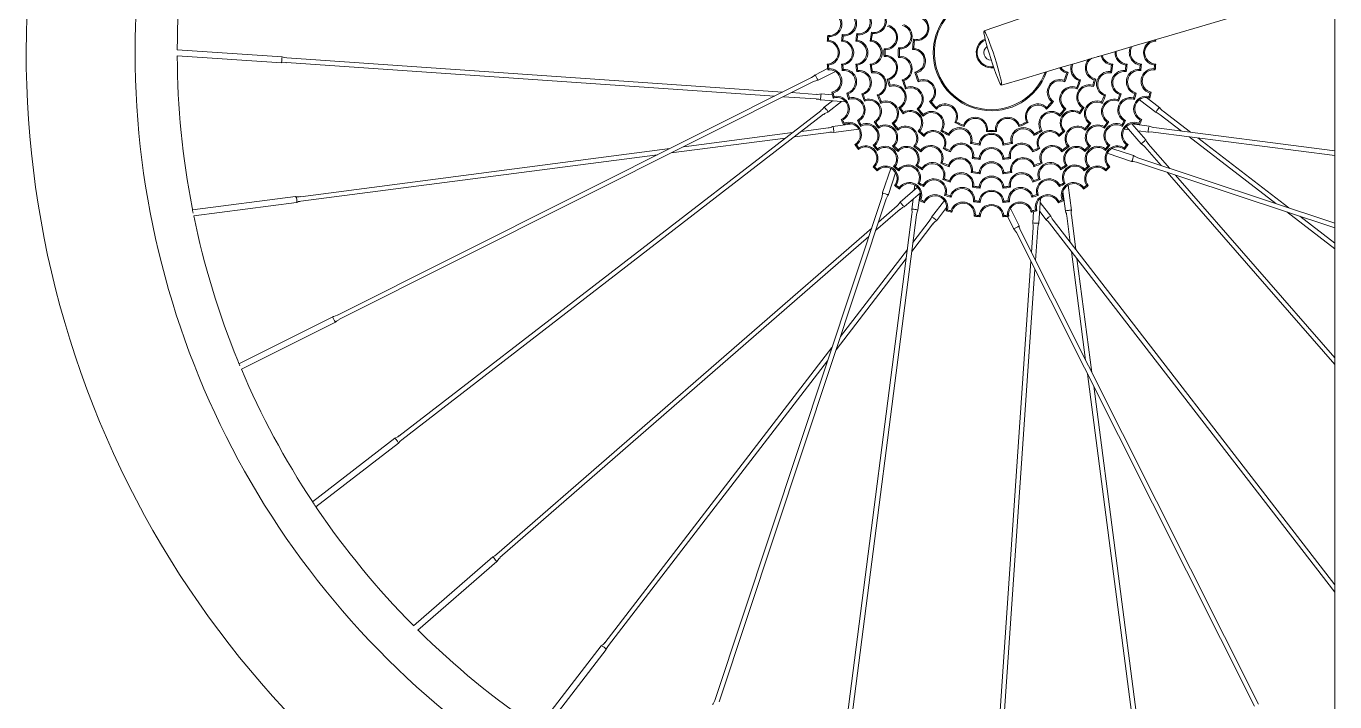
# Model space of a CAD drawing. Header units: millimetres. Extents: x 468 to 13607, y -402 to 3127.
# Drawn here: x 9507.7 to 9944.4, y 2140.3 to 2366 of the extents above; entities that cross this region are included whole.
import ezdxf

# ---------------------------------------------------------------- set-up
doc = ezdxf.new("R2010")
doc.units = ezdxf.units.MM
doc.layers.add('ZANO_R', color=7, linetype='Continuous', lineweight=0)

msp = doc.modelspace()

# ---------------------------------------------------------------- linework, layer by layer
at = {"layer": 'ZANO_R'}
msp.add_line((9944.4, 2836.59), (9944.4, 2040.59), dxfattribs=at)
at = {"layer": 'ZANO_R', "color": 253}
for p, q in [((9775.2, 2362.96), (9775.54, 2362.55)), ((9780.02, 2363.22), (9780.36, 2362.8)), ((9784.87, 2363.55), (9785.2, 2363.12)), ((9789.76, 2363.99), (9790.07, 2363.55)), ((9593.13, 2355.76), (9558.12, 2358.17)), ((9775.03, 2361), (9775.44, 2361.35)), ((9779.81, 2361), (9780.22, 2361.35)), ((9784.58, 2361), (9785, 2361.35)), ((9789.37, 2361), (9789.78, 2361.34)), ((9793.97, 2358.51), (9794.34, 2358.11)), ((9798.75, 2358.81), (9799.12, 2358.41)), ((9803.5, 2358.25), (9803.89, 2358.62)), ((9803.85, 2361.64), (9804.16, 2361.19)), ((9884.21, 2361.35), (9884.62, 2361)), ((9558.12, 2356.13), (9592.99, 2353.73)), ((9594.59, 2353.88), (9757.45, 2342.69)), ((9760.13, 2344.03), (9594.69, 2355.4)), ((9793.97, 2355.88), (9794.34, 2356.28)), ((9798.75, 2355.58), (9799.12, 2355.98)), ((9865.68, 2355.88), (9865.31, 2355.9)), ((9775.16, 2351.86), (9771.07, 2349.8)), ((9771.98, 2347.99), (9777.75, 2350.89)), ((9775.03, 2353.39), (9775.44, 2353.04)), ((9775.2, 2351.43), (9775.54, 2351.84)), ((9779.81, 2353.39), (9780.22, 2353.04)), ((9780.02, 2351.17), (9780.36, 2351.59)), ((9784.58, 2353.39), (9785, 2353.04)), ((9784.87, 2350.84), (9785.2, 2351.27)), ((9789.37, 2353.39), (9789.78, 2353.05)), ((9789.76, 2350.4), (9790.07, 2350.84)), ((9804.29, 2350.69), (9804.76, 2350.41)), ((9854.9, 2350.41), (9855.36, 2350.69)), ((9869.58, 2350.84), (9869.89, 2350.4)), ((9869.87, 2353.05), (9870.29, 2353.39)), ((9874.46, 2351.27), (9874.78, 2350.84)), ((9874.66, 2353.04), (9875.07, 2353.39)), ((9879.29, 2351.59), (9879.63, 2351.17)), ((9879.44, 2353.04), (9879.85, 2353.39)), ((9884.11, 2351.84), (9884.45, 2351.43)), ((9884.21, 2353.04), (9884.62, 2353.39)), ((9769.77, 2348.87), (9611.56, 2269.48)), ((9612.24, 2268.12), (9770.45, 2347.51)), ((9795.06, 2348.35), (9795.52, 2348.08)), ((9795.79, 2345.84), (9796.04, 2346.32)), ((9800.07, 2348.09), (9800.55, 2347.83)), ((9801.18, 2345.05), (9801.38, 2345.55)), ((9805.34, 2347.45), (9805.56, 2347.95)), ((9854.1, 2347.95), (9854.31, 2347.45)), ((9858.27, 2345.55), (9858.47, 2345.05)), ((9859.1, 2347.83), (9859.58, 2348.09)), ((9863.62, 2346.32), (9863.86, 2345.84)), ((9864.13, 2348.08), (9864.6, 2348.35)), ((9760.44, 2342.48), (9771.3, 2341.74)), ((9771.4, 2343.26), (9763.12, 2343.83)), ((9772.86, 2341.38), (9781.17, 2340.8)), ((9776.73, 2343.15), (9773, 2343.4)), ((9776.77, 2341.11), (9773.99, 2338.96)), ((9775.23, 2337.35), (9779.83, 2340.9)), ((9776.52, 2343.93), (9776.99, 2343.66)), ((9777.03, 2342.03), (9777.3, 2342.5)), ((9781.51, 2343.7), (9781.98, 2343.44)), ((9782.16, 2341.57), (9782.4, 2342.05)), ((9786.57, 2343.42), (9787.04, 2343.17)), ((9787.41, 2340.99), (9787.64, 2341.48)), ((9791.73, 2343.05), (9792.22, 2342.82)), ((9792.88, 2340.26), (9793.07, 2340.77)), ((9809.14, 2340.87), (9809.69, 2340.8)), ((9849.97, 2340.8), (9850.51, 2340.87)), ((9866.58, 2340.77), (9866.77, 2340.26)), ((9867.43, 2342.82), (9867.92, 2343.05)), ((9872.02, 2341.48), (9872.24, 2340.99)), ((9872.61, 2343.17), (9873.09, 2343.42)), ((9877.25, 2342.05), (9877.5, 2341.57)), ((9877.67, 2343.44), (9878.14, 2343.7)), ((9879.17, 2341.47), (9884.74, 2337.19)), ((9885.98, 2338.8), (9881.54, 2342.22)), ((9882.36, 2342.5), (9882.62, 2342.03)), ((9882.67, 2343.66), (9883.13, 2343.93)), ((9772.9, 2337.8), (9632.11, 2229.13)), ((9633.04, 2227.92), (9773.83, 2336.59)), ((9798.96, 2338.91), (9799.48, 2338.78)), ((9800.37, 2336.71), (9800.47, 2337.24)), ((9804.98, 2338.46), (9805.52, 2338.38)), ((9807.06, 2335.98), (9807.08, 2336.53)), ((9811.42, 2338.33), (9811.41, 2338.88)), ((9848.24, 2338.88), (9848.23, 2338.33)), ((9852.57, 2336.53), (9852.59, 2335.98)), ((9854.13, 2338.38), (9854.67, 2338.46)), ((9859.18, 2337.24), (9859.28, 2336.71)), ((9860.17, 2338.78), (9860.7, 2338.91)), ((9886.14, 2336.44), (9893.23, 2330.98)), ((9896.23, 2330.59), (9887.07, 2337.64)), ((9775.33, 2332.06), (9766.46, 2330.9)), ((9783.4, 2333.37), (9776.85, 2332.51)), ((9779.64, 2334.88), (9780.14, 2334.69)), ((9780.47, 2333.09), (9780.65, 2333.6)), ((9785.07, 2334.54), (9785.58, 2334.37)), ((9786.12, 2332.57), (9786.27, 2333.09)), ((9790.72, 2334.14), (9791.24, 2334)), ((9792.08, 2331.96), (9792.19, 2332.49)), ((9796.69, 2333.67), (9797.22, 2333.58)), ((9798.52, 2331.28), (9798.58, 2331.81)), ((9817.57, 2333.86), (9818.1, 2334.02)), ((9820.69, 2332.48), (9820.46, 2332.97)), ((9839.2, 2332.97), (9838.97, 2332.48)), ((9841.56, 2334.02), (9842.08, 2333.86)), ((9861.08, 2331.81), (9861.13, 2331.28)), ((9862.43, 2333.58), (9862.96, 2333.67)), ((9867.46, 2332.49), (9867.57, 2331.96)), ((9868.42, 2334), (9868.94, 2334.14)), ((9873.38, 2333.09), (9873.53, 2332.57)), ((9874.07, 2334.37), (9874.58, 2334.54)), ((9874.77, 2332.49), (9879.76, 2326.76)), ((9881.29, 2328.1), (9876.62, 2333.46)), ((9882.46, 2332.62), (9876.71, 2333.36)), ((9879.01, 2333.6), (9879.18, 2333.09)), ((9879.51, 2334.69), (9880.02, 2334.88)), ((9944.4, 2324.39), (9883.99, 2332.17)), ((9722.99, 2323.69), (9761.06, 2328.66)), ((9763.46, 2330.51), (9727.13, 2325.77)), ((9764.06, 2329.05), (9775.53, 2330.55)), ((9777.11, 2330.5), (9785.58, 2331.6)), ((9805.36, 2330.96), (9805.9, 2330.98)), ((9807.34, 2329.24), (9807.28, 2329.78)), ((9812.89, 2331.09), (9813.42, 2331.21)), ((9815.69, 2329.48), (9815.52, 2329.99)), ((9828.12, 2330.9), (9828.54, 2331.26)), ((9831.12, 2331.26), (9831.53, 2330.9)), ((9844.13, 2329.99), (9843.96, 2329.48)), ((9846.23, 2331.21), (9846.76, 2331.09)), ((9852.37, 2329.78), (9852.31, 2329.24)), ((9853.76, 2330.98), (9854.3, 2330.96)), ((9874.1, 2331.65), (9875.68, 2331.45)), ((9878.72, 2331.06), (9882.2, 2330.61)), ((9883.79, 2330.66), (9944.4, 2322.86)), ((9895.63, 2329.13), (9924.67, 2306.8)), ((9929.06, 2305.34), (9898.63, 2328.75)), ((9722.54, 2325.17), (9599.23, 2309.08)), ((9599.42, 2307.57), (9718.4, 2323.09)), ((9784.28, 2326.5), (9784.8, 2326.4)), ((9785.4, 2324.89), (9785.49, 2325.42)), ((9790.35, 2326.24), (9790.89, 2326.18)), ((9791.76, 2324.52), (9791.81, 2325.05)), ((9796.83, 2326.01), (9797.37, 2326)), ((9798.64, 2324.2), (9798.63, 2324.73)), ((9803.91, 2325.89), (9804.44, 2325.95)), ((9806.3, 2324.06), (9806.21, 2324.59)), ((9813.74, 2325.13), (9814.25, 2325.3)), ((9816.13, 2324.04), (9815.92, 2324.54)), ((9822.84, 2326.87), (9823.3, 2327.16)), ((9826.02, 2326.31), (9825.69, 2326.74)), ((9833.97, 2326.74), (9833.63, 2326.31)), ((9836.35, 2327.16), (9836.82, 2326.87)), ((9843.74, 2324.54), (9843.53, 2324.04)), ((9845.4, 2325.3), (9845.91, 2325.13)), ((9853.44, 2324.59), (9853.35, 2324.06)), ((9855.21, 2325.95), (9855.75, 2325.89)), ((9861.02, 2324.73), (9861.01, 2324.2)), ((9862.29, 2326), (9862.83, 2326.01)), ((9867.84, 2325.05), (9867.89, 2324.52)), ((9868.48, 2323.57), (9876.6, 2320.87)), ((9868.77, 2326.18), (9869.3, 2326.24)), ((9877.24, 2322.8), (9870.02, 2325.2)), ((9874.16, 2325.42), (9874.25, 2324.89)), ((9874.85, 2326.4), (9875.38, 2326.5)), ((9880.99, 2325.74), (9886.45, 2319.48)), ((9889.29, 2318.54), (9882.14, 2326.74)), ((9790.3, 2319.06), (9790.83, 2319.05)), ((9797.15, 2319.13), (9797.68, 2319.18)), ((9804.59, 2319.45), (9805.12, 2319.56)), ((9812.89, 2320.25), (9813.4, 2320.44)), ((9815.68, 2319.1), (9815.46, 2319.59)), ((9823.43, 2321.89), (9823.87, 2322.2)), ((9826.02, 2321.52), (9825.68, 2321.94)), ((9833.97, 2321.94), (9833.63, 2321.52)), ((9835.78, 2322.2), (9836.23, 2321.89)), ((9844.2, 2319.59), (9843.97, 2319.1)), ((9846.26, 2320.44), (9846.76, 2320.25)), ((9854.53, 2319.56), (9855.06, 2319.45)), ((9861.97, 2319.18), (9862.5, 2319.13)), ((9868.82, 2319.05), (9869.35, 2319.06)), ((9878.18, 2320.61), (9944.4, 2298.65)), ((9944.4, 2300.26), (9878.66, 2322.06)), ((9791.69, 2317.67), (9791.68, 2318.2)), ((9796.2, 2318.54), (9793.5, 2310.42)), ((9795.43, 2309.78), (9797.83, 2317.01)), ((9798.87, 2317.72), (9798.81, 2318.25)), ((9806.77, 2318.08), (9806.64, 2318.61)), ((9813.63, 2314.78), (9814.12, 2315)), ((9816.05, 2313.93), (9815.8, 2314.41)), ((9823.03, 2317.13), (9823.47, 2317.44)), ((9826.02, 2316.73), (9825.68, 2317.15)), ((9833.98, 2317.15), (9833.63, 2316.73)), ((9836.18, 2317.44), (9836.62, 2317.13)), ((9843.85, 2314.41), (9843.61, 2313.93)), ((9845.54, 2315), (9846.03, 2314.78)), ((9853.02, 2318.61), (9852.89, 2318.08)), ((9860.84, 2318.25), (9860.78, 2317.72)), ((9867.97, 2318.2), (9867.97, 2317.67)), ((9888.42, 2317.22), (9944.4, 2252.98)), ((9944.4, 2255.3), (9891.26, 2316.28)), ((9797.52, 2312.77), (9798.05, 2312.86)), ((9799.13, 2311.64), (9799.03, 2312.17)), ((9805.12, 2312.25), (9799.4, 2307.26)), ((9800.73, 2305.73), (9806.09, 2310.4)), ((9804.28, 2312.92), (9804.08, 2311.34)), ((9805.2, 2313.49), (9805.72, 2313.64)), ((9805.25, 2304.56), (9806, 2310.31)), ((9807.17, 2312.44), (9807, 2312.95)), ((9823.47, 2312.24), (9823.9, 2312.57)), ((9826.02, 2311.95), (9825.67, 2312.37)), ((9833.98, 2312.37), (9833.63, 2311.95)), ((9835.75, 2312.57), (9836.18, 2312.24)), ((9852.65, 2312.95), (9852.49, 2312.44)), ((9853.66, 2310.77), (9854.51, 2304.22)), ((9853.93, 2313.64), (9854.45, 2313.49)), ((9856.53, 2304.48), (9855.42, 2312.95)), ((9860.62, 2312.17), (9860.52, 2311.64)), ((9861.6, 2312.86), (9862.13, 2312.77)), ((9597.64, 2309.13), (9563.23, 2304.64)), ((9563.66, 2302.65), (9597.9, 2307.11)), ((9793.25, 2308.84), (9737.51, 2140.83)), ((9738.96, 2140.35), (9794.69, 2308.36)), ((9798.37, 2306.03), (9792.11, 2300.57)), ((9803.69, 2308.3), (9803.24, 2304.82)), ((9805.73, 2307.84), (9806.23, 2308.02)), ((9807.51, 2307.01), (9807.32, 2307.51)), ((9814.1, 2307.85), (9809.82, 2302.28)), ((9814.2, 2309.53), (9814.68, 2309.77)), ((9816.33, 2308.88), (9816.07, 2309.35)), ((9823.8, 2307.39), (9824.22, 2307.73)), ((9826.02, 2307.17), (9825.67, 2307.58)), ((9833.98, 2307.58), (9833.63, 2307.17)), ((9835.43, 2307.73), (9835.85, 2307.39)), ((9843.58, 2309.35), (9843.32, 2308.88)), ((9844.97, 2309.77), (9845.45, 2309.53)), ((9845.65, 2300.23), (9846.22, 2308.54)), ((9849.67, 2302.6), (9846.12, 2307.19)), ((9852.33, 2307.51), (9852.15, 2307.01)), ((9853.42, 2308.02), (9853.93, 2307.84)), ((9803.29, 2303.23), (9780.58, 2126.83)), ((9782.09, 2126.64), (9804.8, 2303.04)), ((9791.17, 2297.73), (9799.37, 2304.88)), ((9811.43, 2301.04), (9814.85, 2305.49)), ((9814.66, 2304.4), (9815.13, 2304.67)), ((9816.56, 2303.89), (9816.29, 2304.35)), ((9824.06, 2302.57), (9824.48, 2302.91)), ((9826.02, 2302.4), (9825.67, 2302.81)), ((9833.98, 2302.81), (9833.63, 2302.4)), ((9835.16, 2302.53), (9837.22, 2298.43)), ((9835.18, 2302.91), (9835.59, 2302.57)), ((9839.03, 2299.35), (9836.13, 2305.12)), ((9843.36, 2304.35), (9843.09, 2303.89)), ((9843.87, 2304.09), (9843.62, 2300.37)), ((9844.52, 2304.67), (9844.99, 2304.4)), ((9845.91, 2304.14), (9848.06, 2301.36)), ((9854.97, 2302.7), (9856.12, 2293.83)), ((9857.97, 2291.43), (9856.48, 2302.9)), ((9928.34, 2303.98), (9944.4, 2291.63)), ((9944.4, 2293.55), (9932.73, 2302.52)), ((9789.85, 2298.61), (9664.83, 2189.66)), ((9803.23, 2290.79), (9810.28, 2299.96)), ((9809.07, 2300.88), (9803.61, 2293.79)), ((9838.15, 2297.13), (9917.54, 2138.92)), ((9918.91, 2139.61), (9839.52, 2297.82)), ((9843.76, 2298.77), (9843.19, 2290.49)), ((9844.54, 2287.81), (9845.28, 2298.67)), ((9849.22, 2300.27), (9944.4, 2176.97)), ((9944.4, 2179.46), (9850.43, 2301.2)), ((9665.83, 2188.51), (9788.91, 2295.76)), ((9777.97, 2257.96), (9801.38, 2288.39)), ((9801.77, 2291.39), (9779.43, 2262.35)), ((9856.51, 2290.82), (9861.25, 2254.5)), ((9863.33, 2250.36), (9858.36, 2288.43)), ((9842.99, 2287.5), (9831.62, 2122.06)), ((9833.14, 2121.96), (9844.33, 2284.82)), ((9610.03, 2269), (9578.74, 2253.29)), ((9579.56, 2251.43), (9610.94, 2267.18)), ((9776.61, 2258.68), (9700.79, 2160.11)), ((9702, 2159.18), (9775.15, 2254.29)), ((9861.85, 2249.91), (9877.94, 2126.59)), ((9879.45, 2126.79), (9863.93, 2245.77)), ((9630.71, 2228.37), (9603.28, 2207.2)), ((9604.4, 2205.49), (9631.95, 2226.76)), ((9663.47, 2188.81), (9637.01, 2165.75)), ((9638.46, 2164.32), (9664.81, 2187.28)), ((9699.63, 2159.02), (9678.48, 2131.52)), ((9680.19, 2130.42), (9701.24, 2157.79))]:
    msp.add_line(p, q, dxfattribs=at)
at = {"layer": 'ZANO_R', "color": 253, "flags": 128}
for points in [[(9944.4, 2404.23), (9935.41, 2401.22), (9921.76, 2396.62), (9908.6, 2392.17), (9888.1, 2385.21), (9867.27, 2378.12), (9858.64, 2375.17), (9849.11, 2371.92), (9838.68, 2368.35), (9827.35, 2364.48)], [(9833.14, 2346.34), (9840.8, 2348.6), (9847.39, 2350.55), (9852.89, 2352.18), (9857.31, 2353.48), (9860.65, 2354.47), (9863.22, 2355.22), (9865.86, 2356.01), (9868.64, 2356.82), (9878.19, 2359.64), (9889.01, 2362.83), (9902.97, 2366.93), (9917.22, 2371.1), (9931.74, 2375.33), (9944.4, 2379)], [(9830.92, 2355.57), (9830.34, 2357.34), (9829.76, 2359.03), (9829.2, 2360.59), (9828.68, 2361.94), (9828.22, 2363.05), (9827.83, 2363.86), (9827.54, 2364.34), (9827.36, 2364.49), (9827.28, 2364.28), (9827.32, 2363.73), (9827.47, 2362.87), (9827.73, 2361.71), (9828.08, 2360.32), (9828.52, 2358.73), (9829.02, 2357.02), (9829.57, 2355.25), (9830.15, 2353.48), (9830.73, 2351.79), (9831.29, 2350.23), (9831.81, 2348.88), (9832.27, 2347.77), (9832.66, 2346.96), (9832.95, 2346.48), (9833.13, 2346.33), (9833.21, 2346.54), (9833.17, 2347.09), (9833.02, 2347.95), (9832.76, 2349.11), (9832.41, 2350.5), (9831.97, 2352.09), (9831.47, 2353.8), (9830.92, 2355.57)], [(9558.12, 2358.17), (9558.12, 2358.18), (9558.13, 2358.39), (9558.13, 2358.46), (9558.13, 2358.4), (9558.13, 2358.39)], [(9558.13, 2355.94), (9558.13, 2355.93), (9558.13, 2356.05), (9558.12, 2356.13)], [(9592.99, 2353.73), (9592.98, 2353.81), (9592.97, 2354.03), (9592.98, 2354.36), (9593, 2354.75), (9593.04, 2355.14), (9593.07, 2355.47), (9593.1, 2355.69), (9593.13, 2355.76), (9593.13, 2355.76)], [(9592.99, 2353.73), (9594.15, 2353.89), (9594.58, 2353.84)], [(9594.7, 2355.44), (9593.8, 2355.54), (9593.15, 2355.79)], [(9771.04, 2349.83), (9770.69, 2349.46), (9769.76, 2348.88)], [(9770.45, 2347.5), (9771.59, 2347.91), (9771.97, 2347.96)], [(9771.29, 2341.7), (9772.19, 2341.6), (9772.85, 2341.35)], [(9773, 2343.4), (9771.84, 2343.25), (9771.41, 2343.3)], [(9773.97, 2338.97), (9773.44, 2338.28), (9772.88, 2337.83)], [(9773.86, 2336.57), (9774.26, 2336.89), (9775.23, 2337.34)], [(9773.99, 2338.96), (9773.99, 2338.96), (9774.08, 2338.93), (9774.25, 2338.79), (9774.48, 2338.54), (9774.72, 2338.24), (9774.95, 2337.93), (9775.13, 2337.65), (9775.23, 2337.45), (9775.23, 2337.35), (9775.23, 2337.35)], [(9885.24, 2338.09), (9885.48, 2338.39), (9885.71, 2338.63), (9885.88, 2338.78), (9885.98, 2338.8), (9885.98, 2338.79)], [(9882.21, 2330.61), (9882.2, 2330.61), (9882.16, 2330.69), (9882.14, 2330.91), (9882.15, 2331.25), (9882.19, 2331.63), (9882.25, 2332.02), (9882.33, 2332.34), (9882.4, 2332.55), (9882.46, 2332.62), (9882.47, 2332.62)], [(9883.99, 2332.2), (9883.48, 2332.26), (9882.47, 2332.63)], [(9777.14, 2331.52), (9777.17, 2331.14), (9777.18, 2330.81), (9777.16, 2330.58), (9777.11, 2330.5), (9777.11, 2330.5)], [(9882.17, 2326.76), (9881.61, 2327.47), (9881.32, 2328.11)], [(9882.21, 2330.58), (9883.07, 2330.7), (9883.79, 2330.62)], [(9879.76, 2326.76), (9880.69, 2326.06), (9880.96, 2325.71)], [(9876.6, 2320.84), (9877.11, 2320.84), (9878.18, 2320.6)], [(9878.67, 2322.07), (9877.57, 2322.57), (9877.27, 2322.82)], [(9793.47, 2310.42), (9793.48, 2309.91), (9793.24, 2308.84)], [(9794.7, 2308.35), (9795.21, 2309.45), (9795.45, 2309.76)], [(9799.39, 2307.26), (9798.69, 2306.33), (9798.35, 2306.06)], [(9799.39, 2304.85), (9800.1, 2305.41), (9800.74, 2305.7)], [(9803.21, 2304.81), (9803.33, 2303.95), (9803.26, 2303.23)], [(9803.24, 2304.81), (9803.24, 2304.82), (9803.32, 2304.86), (9803.55, 2304.88), (9803.88, 2304.87), (9804.26, 2304.83), (9804.65, 2304.77), (9804.97, 2304.7), (9805.18, 2304.62), (9805.25, 2304.56), (9805.25, 2304.56)], [(9804.84, 2303.03), (9804.89, 2303.54), (9805.26, 2304.55)], [(9810.72, 2301.78), (9811.02, 2301.54), (9811.26, 2301.31), (9811.41, 2301.14), (9811.43, 2301.04), (9811.43, 2301.04)], [(9848.05, 2301.33), (9848.74, 2300.81), (9849.2, 2300.25)], [(9848.06, 2301.36), (9848.06, 2301.36), (9848.09, 2301.45), (9848.24, 2301.62), (9848.48, 2301.84), (9848.78, 2302.09), (9849.09, 2302.32), (9849.37, 2302.5), (9849.58, 2302.6), (9849.67, 2302.6), (9849.67, 2302.6)], [(9850.46, 2301.23), (9850.13, 2301.63), (9849.68, 2302.6)], [(9855.5, 2304.5), (9855.88, 2304.54), (9856.22, 2304.55), (9856.44, 2304.53), (9856.53, 2304.48), (9856.52, 2304.48)], [(9837.19, 2298.41), (9837.56, 2298.06), (9838.15, 2297.13)], [(9839.52, 2297.82), (9839.11, 2298.95), (9839.06, 2299.34)], [(9843.62, 2300.36), (9843.77, 2299.21), (9843.73, 2298.78)], [(9845.32, 2298.66), (9845.43, 2299.56), (9845.67, 2300.21)], [(9611.55, 2269.48), (9610.42, 2269.07), (9610.03, 2269.02)], [(9610.97, 2267.16), (9611.32, 2267.52), (9612.25, 2268.11)], [(9579.04, 2252.6), (9578.89, 2252.94), (9578.72, 2253.33), (9578.57, 2253.71), (9578.45, 2254.04), (9578.37, 2254.27), (9578.33, 2254.39), (9578.33, 2254.38)], [(9632.09, 2229.15), (9631.69, 2228.83), (9630.71, 2228.38)], [(9631.98, 2226.75), (9632.51, 2227.44), (9633.06, 2227.89)], [(9604.63, 2205.2), (9604.59, 2205.25), (9604.47, 2205.4), (9604.28, 2205.66), (9604.06, 2205.98), (9603.82, 2206.33), (9603.6, 2206.67), (9603.41, 2206.97), (9603.28, 2207.19), (9603.22, 2207.3), (9603.23, 2207.29)], [(9664.81, 2189.69), (9664.1, 2189.13), (9663.46, 2188.84)], [(9664.81, 2187.28), (9664.74, 2187.32), (9664.58, 2187.48), (9664.35, 2187.72), (9664.1, 2188.01), (9663.84, 2188.3), (9663.64, 2188.56), (9663.51, 2188.74), (9663.47, 2188.81), (9663.47, 2188.81)], [(9664.81, 2187.28), (9665.52, 2188.21), (9665.86, 2188.48)], [(9637.01, 2165.75), (9636.92, 2165.86), (9636.83, 2165.96), (9636.82, 2165.96)], [(9638.6, 2164.19), (9638.57, 2164.21), (9638.46, 2164.32)], [(9737.51, 2140.83), (9737, 2139.74), (9736.75, 2139.43)]]:
    msp.add_lwpolyline(points, dxfattribs=at)
at = {"layer": 'ZANO_R', "color": 253}
for centre, radius, start, end in [((9829.83, 2357.19), 322.1, 69.1641, 264.4729), ((9829.83, 2357.19), 285.75, 66.3631, 180), ((9829.83, 2357.19), 271.7, 169.0167, 179.7325), ((9829.83, 2357.19), 19.43, 42.2507, 180), ((9829.83, 2357.19), 19.05, 42.8501, 339.6792), ((9785.56, 2367.3), 4.19, 264.9987, 69.287), ((9790.57, 2367.71), 3.81, 257.6867, 72.3133), ((9790.57, 2367.71), 4.19, 263.1662, 66.8338), ((9775.73, 2366.73), 3.81, 261.9875, 78.0125), ((9775.73, 2366.73), 4.19, 267.397, 72.603), ((9780.63, 2366.98), 3.81, 260.9263, 76.5737), ((9780.63, 2366.98), 4.19, 266.3546, 71.1454), ((9785.56, 2367.3), 3.81, 259.5476, 74.7381), ((9804.76, 2365.34), 3.81, 256.1455, 67.8545), ((9804.76, 2365.34), 4.19, 261.7744, 62.2256), ((9829.83, 2357.19), 54.93, 173.9751, 176.0249), ((9829.83, 2357.19), 54.55, 174.3698, 175.6302), ((9829.83, 2357.19), 50.17, 173.1026, 175.6474), ((9829.83, 2357.19), 49.78, 173.5365, 175.2135), ((9829.83, 2357.19), 45.4, 171.9523, 175.1906), ((9829.83, 2357.19), 45.02, 172.4339, 174.7089), ((9829.83, 2357.19), 40.64, 170.3734, 174.6266), ((9829.83, 2357.19), 40.26, 170.9146, 174.0854), ((9794.31, 2362.3), 3.81, 264.8619, 78.7745), ((9794.31, 2362.3), 4.19, 270.3775, 73.2589), ((9799.18, 2362.6), 3.81, 263.5101, 76.4899), ((9799.18, 2362.6), 4.19, 269.0734, 70.9266), ((9774.9, 2357.19), 3.81, 271.9875, 88.0125), ((9774.9, 2357.19), 4.19, 277.397, 82.603), ((9779.66, 2357.19), 3.81, 272.1763, 87.8237), ((9779.66, 2357.19), 4.19, 277.6046, 82.3954), ((9784.42, 2357.19), 3.81, 272.4047, 87.5953), ((9784.42, 2357.19), 4.19, 277.8559, 82.1441), ((9789.19, 2357.19), 3.81, 272.6867, 87.3133), ((9789.19, 2357.19), 4.19, 278.1662, 81.8338), ((9829.83, 2357.19), 35.88, 177.9056, 182.0944), ((9829.83, 2357.19), 35.5, 178.5229, 181.4771), ((9829.83, 2357.19), 31.12, 177.0202, 182.9798), ((9829.83, 2357.19), 30.73, 177.7388, 182.2612), ((9829.83, 2357.19), 26.35, 170.291, 177.709), ((9803.62, 2354.44), 3.81, 280.1455, 91.8545), ((9829.83, 2357.19), 25.97, 171.1504, 176.8496), ((9803.62, 2354.44), 4.19, 285.7744, 86.2256), ((9829.83, 2357.19), 5.08, 114.7068, 278.6847), ((9829.83, 2357.19), 4.76, 115.4603, 277.9838), ((9829.83, 2357.19), 2.54, 125.1186, 268.5407), ((9879.99, 2357.19), 4.19, 152.7827, 262.3954), ((9879.99, 2357.19), 3.81, 146.6692, 267.8237), ((9884.75, 2357.19), 4.19, 97.397, 262.603), ((9884.75, 2357.19), 3.81, 91.9875, 268.0125), ((9829.83, 2357.19), 54.93, 3.9751, 4.5176), ((9829.83, 2357.19), 285.75, 180, 293.6369), ((9829.83, 2357.19), 271.7, 180.2646, 190.9836), ((9794.31, 2352.09), 3.81, 281.2255, 95.1381), ((9794.31, 2352.09), 4.19, 286.7411, 89.6225), ((9799.18, 2351.79), 3.81, 283.5101, 96.4899), ((9799.18, 2351.79), 4.19, 289.0734, 90.9266), ((9829.83, 2357.19), 19.43, 180, 340.6619), ((9865.34, 2352.09), 4.19, 136.3113, 253.2589), ((9865.34, 2352.09), 3.81, 121.4777, 258.7745), ((9870.47, 2357.19), 4.19, 194.2399, 261.8338), ((9870.47, 2357.19), 3.81, 193.977, 267.3133), ((9875.23, 2357.19), 4.19, 175.094, 262.1441), ((9875.23, 2357.19), 3.81, 172.5982, 267.5953), ((9775.71, 2351), 4.8, 194.4182, 218.8772), ((9829.83, 2357.19), 54.93, 183.9751, 186.0249), ((9775.73, 2347.66), 3.81, 281.9875, 98.0125), ((9829.83, 2357.19), 54.55, 184.3698, 185.6302), ((9775.73, 2347.66), 4.19, 287.397, 92.603), ((9829.83, 2357.19), 50.16, 184.3526, 186.8974), ((9780.63, 2347.41), 3.81, 283.4263, 99.0737), ((9829.83, 2357.19), 49.78, 184.7865, 186.4635), ((9780.63, 2347.41), 4.19, 288.8546, 93.6454), ((9829.83, 2357.19), 45.4, 184.8094, 188.0477), ((9785.56, 2347.09), 3.81, 285.2619, 100.4524), ((9829.83, 2357.19), 45.02, 185.2911, 187.5661), ((9785.56, 2347.09), 4.19, 290.713, 95.0013), ((9829.83, 2357.19), 40.64, 185.3734, 189.6266), ((9790.57, 2346.68), 3.81, 287.6867, 102.3133), ((9829.83, 2357.19), 40.26, 185.9146, 189.0854), ((9790.57, 2346.68), 4.19, 293.1662, 96.8338), ((9829.83, 2357.19), 26.35, 194.291, 201.709), ((9829.83, 2357.19), 25.97, 195.1504, 200.8496), ((9856.03, 2354.44), 4.19, 214.6156, 254.2256), ((9856.03, 2354.44), 3.81, 216.4886, 259.8545), ((9829.83, 2357.19), 25.97, 339.1504, 344.8496), ((9829.83, 2357.19), 26.35, 338.291, 345.709), ((9860.47, 2351.79), 4.19, 159.5346, 250.9266), ((9860.47, 2351.79), 3.81, 154.8192, 256.4899), ((9869.08, 2346.68), 4.19, 83.1662, 246.8338), ((9869.08, 2346.68), 3.81, 77.6867, 252.3133), ((9829.83, 2357.19), 40.26, 350.9146, 354.0854), ((9829.83, 2357.19), 40.64, 350.3734, 354.6266), ((9874.09, 2347.09), 4.19, 84.9987, 249.287), ((9874.09, 2347.09), 3.81, 79.5476, 254.7381), ((9829.83, 2357.19), 45.02, 352.4339, 354.7089), ((9829.83, 2357.19), 45.4, 351.9523, 355.1906), ((9879.03, 2347.41), 4.19, 86.3546, 251.1454), ((9879.03, 2347.41), 3.81, 80.9263, 256.5737), ((9829.83, 2357.19), 49.78, 353.5365, 355.2135), ((9829.83, 2357.19), 50.16, 353.1026, 355.6474), ((9883.92, 2347.66), 4.19, 87.397, 252.603), ((9883.92, 2347.66), 3.81, 81.9875, 258.0125), ((9829.83, 2357.19), 54.55, 354.3698, 355.6302), ((9829.83, 2357.19), 54.93, 353.9751, 356.0249), ((9829.83, 2357.19), 35.88, 194.2692, 198.4581), ((9829.83, 2357.19), 35.5, 194.8866, 197.8407), ((9797.19, 2342.29), 3.81, 297.5891, 111.5018), ((9797.19, 2342.29), 4.19, 303.1048, 105.9861), ((9829.83, 2357.19), 31.12, 197.0202, 202.9798), ((9829.83, 2357.19), 30.73, 197.7388, 202.2612), ((9802.88, 2341.64), 3.81, 303.5101, 116.4899), ((9802.88, 2341.64), 4.19, 309.0734, 110.9266), ((9807, 2344.02), 3.81, 304.1455, 115.8545), ((9807, 2344.02), 4.19, 309.7744, 110.2256), ((9852.65, 2344.02), 4.19, 69.7744, 230.2256), ((9852.65, 2344.02), 3.81, 64.1455, 235.8545), ((9856.77, 2341.64), 4.19, 69.0734, 230.9266), ((9856.77, 2341.64), 3.81, 63.5101, 236.4899), ((9829.83, 2357.19), 30.73, 337.7388, 342.2612), ((9862.46, 2342.29), 4.19, 74.0139, 236.8952), ((9829.83, 2357.19), 31.11, 337.0202, 342.9798), ((9862.46, 2342.29), 3.81, 68.4982, 242.4109), ((9829.83, 2357.19), 35.5, 342.1593, 345.1134), ((9829.83, 2357.19), 35.88, 341.5419, 345.7308), ((9777.39, 2341.83), 4.56, 172.8826, 185.7078), ((9777.44, 2342.33), 4.56, 166.4442, 179.2491), ((9829.83, 2357.19), 54.93, 193.9751, 196.0249), ((9829.83, 2357.19), 54.55, 194.3698, 195.6302), ((9778.21, 2338.41), 3.81, 291.9875, 108.0125), ((9778.21, 2338.41), 4.19, 297.397, 102.603), ((9829.83, 2357.19), 50.16, 195.6026, 198.1474), ((9829.83, 2357.19), 49.78, 196.0365, 197.7135), ((9783.48, 2338), 3.81, 294.6763, 110.3237), ((9783.48, 2338), 4.19, 300.1046, 104.8954), ((9829.83, 2357.19), 45.4, 197.6666, 200.9048), ((9829.83, 2357.19), 45.02, 198.1482, 200.4232), ((9788.92, 2337.5), 3.81, 298.119, 113.3096), ((9788.92, 2337.5), 4.19, 303.5701, 107.8584), ((9829.83, 2357.19), 40.64, 200.3734, 204.6266), ((9829.83, 2357.19), 40.26, 200.9146, 204.0854), ((9794.63, 2336.87), 3.81, 302.6867, 117.3133), ((9794.63, 2336.87), 4.19, 308.1662, 111.8338), ((9829.83, 2357.19), 26.35, 218.291, 225.709), ((9829.83, 2357.19), 25.97, 219.1504, 224.8496), ((9829.83, 2357.19), 26.35, 314.291, 321.709), ((9829.83, 2357.19), 25.97, 315.1504, 320.8496), ((9865.02, 2336.87), 4.19, 68.1662, 231.8338), ((9865.02, 2336.87), 3.81, 62.6867, 237.3133), ((9870.73, 2337.5), 4.19, 72.1416, 236.4299), ((9829.83, 2357.19), 40.26, 335.9146, 339.0854), ((9829.83, 2357.19), 40.64, 335.3734, 339.6266), ((9870.73, 2337.5), 3.81, 66.6904, 241.881), ((9876.17, 2338), 4.19, 75.1046, 239.8954), ((9829.83, 2357.19), 45.02, 339.5768, 341.8518), ((9829.83, 2357.19), 45.4, 339.0952, 342.3334), ((9876.17, 2338), 3.81, 69.6763, 245.3237), ((9829.83, 2357.19), 49.78, 342.2865, 343.9635), ((9881.44, 2338.41), 4.19, 77.397, 242.603), ((9829.83, 2357.19), 50.16, 341.8526, 344.3974), ((9881.44, 2338.41), 3.81, 71.9875, 248.0125), ((9829.83, 2357.19), 54.55, 344.3698, 345.6302), ((9829.83, 2357.19), 54.93, 343.9751, 346.0249), ((9829.83, 2357.19), 35.88, 210.6328, 214.8217), ((9829.83, 2357.19), 35.5, 211.2502, 214.2043), ((9802.71, 2333.7), 3.81, 313.9528, 127.8654), ((9802.71, 2333.7), 4.19, 319.4684, 122.3498), ((9829.83, 2357.19), 31.11, 217.0202, 222.9798), ((9829.83, 2357.19), 30.73, 217.7388, 222.2612), ((9809.83, 2333.36), 3.81, 323.5101, 136.4899), ((9809.83, 2333.36), 4.19, 329.0734, 130.9266), ((9814.34, 2335.88), 4.19, 333.7744, 134.2256), ((9814.34, 2335.88), 3.81, 328.1455, 139.8545), ((9845.32, 2335.88), 4.19, 45.7744, 206.2256), ((9845.32, 2335.88), 3.81, 40.1455, 211.8545), ((9849.83, 2333.36), 4.19, 49.0734, 210.9266), ((9849.83, 2333.36), 3.81, 43.5101, 216.4899), ((9829.83, 2357.19), 30.73, 317.7388, 322.2612), ((9829.83, 2357.19), 31.12, 317.0202, 322.9798), ((9856.94, 2333.7), 4.19, 57.6502, 220.5316), ((9856.94, 2333.7), 3.81, 52.1346, 226.0472), ((9829.83, 2357.19), 35.5, 325.7957, 328.7498), ((9829.83, 2357.19), 35.88, 325.1783, 329.3672), ((9886.18, 2336.99), 1.45, 130.688, 172.2613), ((9884.07, 2334.38), 2.88, 44.8615, 76.3119), ((9888.6, 2340.24), 2.99, 208.8264, 239.3515), ((9775.33, 2334.98), 2.89, 269.8702, 301.3045), ((9775.69, 2331.63), 1.45, 355.6742, 37.2712), ((9829.83, 2357.19), 54.93, 203.9751, 206.0249), ((9829.83, 2357.19), 54.55, 204.3698, 205.6302), ((9782.26, 2329.73), 3.81, 301.9875, 118.0125), ((9782.26, 2329.73), 4.19, 307.397, 112.603), ((9829.83, 2357.19), 50.17, 206.8526, 209.3974), ((9829.83, 2357.19), 49.78, 207.2865, 208.9635), ((9788.12, 2329.32), 3.81, 305.9263, 121.5737), ((9788.12, 2329.32), 4.19, 311.3546, 116.1454), ((9829.83, 2357.19), 45.4, 210.5237, 213.762), ((9829.83, 2357.19), 45.02, 211.0053, 213.2804), ((9794.33, 2328.89), 3.81, 310.9762, 126.1667), ((9794.33, 2328.89), 4.19, 316.4273, 120.7156), ((9829.83, 2357.19), 40.64, 215.3734, 219.6266), ((9829.83, 2357.19), 40.26, 215.9146, 219.0854), ((9801.09, 2328.46), 3.81, 317.6867, 132.3133), ((9801.09, 2328.46), 4.19, 323.1662, 126.8338), ((9819.18, 2327.96), 4.19, 349.0734, 150.9266), ((9829.83, 2357.19), 26.35, 242.291, 249.709), ((9829.83, 2357.19), 25.97, 243.1504, 248.8496), ((9824.35, 2331.42), 4.19, 357.7744, 158.2256), ((9824.35, 2331.42), 3.81, 352.1455, 163.8545), ((9835.31, 2331.42), 4.19, 21.7744, 182.2256), ((9835.31, 2331.42), 3.81, 16.1455, 187.8545), ((9840.47, 2327.96), 4.19, 29.0734, 190.9266), ((9829.83, 2357.19), 26.35, 290.291, 297.709), ((9829.83, 2357.19), 25.97, 291.1504, 296.8496), ((9858.56, 2328.46), 4.19, 53.1662, 216.8338), ((9858.56, 2328.46), 3.81, 47.6867, 222.3133), ((9829.83, 2357.19), 40.26, 320.9146, 324.0854), ((9829.83, 2357.19), 40.64, 320.3734, 324.6266), ((9865.32, 2328.89), 4.19, 59.2844, 223.5727), ((9865.32, 2328.89), 3.81, 53.8333, 229.0238), ((9871.54, 2329.32), 4.19, 63.8546, 228.6454), ((9829.83, 2357.19), 45.02, 326.7196, 328.9947), ((9829.83, 2357.19), 45.4, 326.238, 329.4763), ((9871.54, 2329.32), 3.81, 58.4263, 234.0737), ((9877.4, 2329.73), 4.19, 67.397, 232.603), ((9829.83, 2357.19), 49.78, 331.0365, 332.7135), ((9829.83, 2357.19), 50.17, 330.6026, 333.1474), ((9877.4, 2329.73), 3.81, 61.9875, 238.0125), ((9829.83, 2357.19), 54.55, 334.3698, 335.6302), ((9829.83, 2357.19), 54.93, 333.9751, 336.0249), ((9776.27, 2327.63), 2.98, 73.8167, 104.3603), ((9829.83, 2357.19), 35.88, 226.9965, 231.1854), ((9829.83, 2357.19), 35.5, 227.6138, 230.568), ((9810.43, 2327.01), 4.19, 335.8321, 138.7134), ((9810.43, 2327.01), 3.81, 330.3164, 144.229), ((9829.83, 2357.19), 31.11, 237.0202, 242.9798), ((9829.83, 2357.19), 30.73, 237.7388, 242.2612), ((9819.18, 2327.96), 3.81, 343.5101, 156.4899), ((9829.83, 2326.08), 4.19, 9.0734, 170.9266), ((9829.83, 2326.08), 3.81, 3.5101, 176.4899), ((9829.83, 2357.19), 26.35, 266.291, 273.709), ((9829.83, 2357.19), 25.97, 267.1504, 272.8496), ((9840.47, 2327.96), 3.81, 23.5101, 196.4899), ((9829.83, 2357.19), 31.12, 297.0202, 302.9798), ((9829.83, 2357.19), 30.73, 297.7388, 302.2612), ((9849.22, 2327.01), 4.19, 41.2866, 204.1679), ((9849.22, 2327.01), 3.81, 35.771, 209.6836), ((9829.83, 2357.19), 35.88, 308.8146, 313.0035), ((9829.83, 2357.19), 35.5, 309.432, 312.3862), ((9877.76, 2330.99), 4.56, 307.8886, 320.7018), ((9829.83, 2357.19), 54.93, 213.9751, 216.0249), ((9829.83, 2357.19), 54.55, 214.3698, 215.6302), ((9787.75, 2321.89), 3.81, 311.9875, 128.0125), ((9787.75, 2321.89), 4.19, 317.397, 122.603), ((9829.83, 2357.19), 50.16, 218.1026, 220.6474), ((9829.83, 2357.19), 49.78, 218.5365, 220.2135), ((9794.35, 2321.72), 3.81, 317.1763, 132.8237), ((9794.35, 2321.72), 4.19, 322.6046, 127.3954), ((9829.83, 2357.19), 45.4, 223.3809, 226.6191), ((9829.83, 2357.19), 45.02, 223.8625, 226.1375), ((9801.52, 2321.7), 4.19, 329.2844, 133.5727), ((9801.52, 2321.7), 3.81, 323.8333, 139.0238), ((9829.83, 2357.19), 40.64, 230.3734, 234.6266), ((9829.83, 2357.19), 40.26, 230.9146, 234.0854), ((9809.51, 2322), 4.19, 338.1662, 141.8338), ((9809.51, 2322), 3.81, 332.6867, 147.3133), ((9829.83, 2357.19), 35.88, 243.3601, 247.549), ((9829.83, 2357.19), 35.5, 243.9775, 246.9316), ((9819.72, 2322.77), 4.19, 352.1957, 155.077), ((9819.72, 2322.77), 3.81, 346.68, 160.5927), ((9829.83, 2357.19), 31.12, 257.0202, 262.9798), ((9829.83, 2357.19), 30.73, 257.7388, 262.2612), ((9829.83, 2321.32), 4.19, 8.5593, 171.4407), ((9829.83, 2321.32), 3.81, 3.0437, 176.9563), ((9829.83, 2357.19), 31.11, 277.0202, 282.9798), ((9829.83, 2357.19), 30.73, 277.7388, 282.2612), ((9839.93, 2322.77), 4.19, 24.923, 187.8043), ((9839.93, 2322.77), 3.81, 19.4073, 193.32), ((9829.83, 2357.19), 35.88, 292.451, 296.6399), ((9829.83, 2357.19), 35.5, 293.0684, 296.0225), ((9850.15, 2322), 4.19, 38.1662, 201.8338), ((9850.15, 2322), 3.81, 32.6867, 207.3133), ((9829.83, 2357.19), 40.64, 305.3734, 309.6266), ((9829.83, 2357.19), 40.26, 305.9146, 309.0854), ((9858.13, 2321.7), 4.19, 46.4273, 210.7156), ((9858.13, 2321.7), 3.81, 40.9762, 216.1667), ((9829.83, 2357.19), 45.4, 313.3809, 316.6191), ((9829.83, 2357.19), 45.02, 313.8625, 316.1375), ((9865.3, 2321.72), 4.19, 52.6046, 217.3954), ((9865.3, 2321.72), 3.81, 47.1763, 222.8237), ((9871.9, 2321.89), 4.19, 57.397, 222.603), ((9829.83, 2357.19), 49.78, 319.7865, 321.4635), ((9829.83, 2357.19), 50.17, 319.3526, 321.8974), ((9871.9, 2321.89), 3.81, 51.9875, 228.0125), ((9829.83, 2357.19), 54.55, 324.3698, 325.6302), ((9829.83, 2357.19), 54.93, 323.9751, 326.0249), ((9877.38, 2330.65), 4.56, 301.4355, 314.2535), ((9829.83, 2357.19), 54.93, 223.9751, 226.0249), ((9829.83, 2357.19), 54.55, 224.3698, 225.6302), ((9794.52, 2315.12), 4.19, 327.397, 132.603), ((9794.52, 2315.12), 3.81, 321.9875, 138.0125), ((9829.83, 2357.19), 50.16, 229.3526, 231.8974), ((9829.83, 2357.19), 49.78, 229.7865, 231.4635), ((9801.96, 2315.48), 4.19, 333.8546, 138.6454), ((9801.96, 2315.48), 3.81, 328.4263, 144.0737), ((9829.83, 2357.19), 45.4, 236.238, 239.4763), ((9829.83, 2357.19), 45.02, 236.7196, 238.9947), ((9810.13, 2316.29), 4.19, 342.1416, 146.4299), ((9810.13, 2316.29), 3.81, 336.6904, 151.881), ((9829.83, 2357.19), 40.64, 245.3734, 249.6266), ((9829.83, 2357.19), 40.26, 245.9146, 249.0854), ((9819.31, 2317.94), 4.19, 353.1662, 156.8338), ((9819.31, 2317.94), 3.81, 347.6867, 162.3133), ((9829.83, 2357.19), 35.88, 259.7237, 263.9126), ((9829.83, 2357.19), 35.5, 260.3411, 263.2953), ((9829.83, 2316.55), 4.19, 8.1662, 171.8338), ((9829.83, 2316.55), 3.81, 2.6867, 177.3133), ((9829.83, 2357.19), 35.88, 276.0874, 280.2763), ((9829.83, 2357.19), 35.5, 276.7047, 279.6589), ((9840.35, 2317.94), 4.19, 23.1662, 186.8338), ((9840.35, 2317.94), 3.81, 17.6867, 192.3133), ((9829.83, 2357.19), 40.64, 290.3734, 294.6266), ((9829.83, 2357.19), 40.26, 290.9146, 294.0854), ((9849.53, 2316.29), 4.19, 33.5701, 197.8584), ((9849.53, 2316.29), 3.81, 28.119, 203.3096), ((9829.83, 2357.19), 45.4, 300.5237, 303.762), ((9829.83, 2357.19), 45.02, 301.0053, 303.2804), ((9857.7, 2315.48), 4.19, 41.3546, 206.1454), ((9857.7, 2315.48), 3.81, 35.9263, 211.5737), ((9829.83, 2357.19), 50.16, 308.1026, 310.6474), ((9829.83, 2357.19), 49.78, 308.5365, 310.2135), ((9865.13, 2315.12), 4.19, 47.397, 212.603), ((9865.13, 2315.12), 3.81, 41.9875, 218.0125), ((9829.83, 2357.19), 54.93, 313.9751, 316.0249), ((9829.83, 2357.19), 54.55, 314.3698, 315.6302), ((9872.48, 2323.31), 4.79, 329.4123, 353.8831), ((9810.63, 2310.85), 4.19, 345.1046, 149.8954), ((9810.63, 2310.85), 3.81, 339.6763, 155.3237), ((9829.83, 2357.19), 45.4, 249.0952, 252.3334), ((9829.83, 2357.19), 45.02, 249.5768, 251.8518), ((9819.72, 2312.93), 4.19, 354.9987, 159.287), ((9819.72, 2312.93), 3.81, 349.5476, 164.7381), ((9829.83, 2357.19), 40.64, 260.3734, 264.6266), ((9829.83, 2357.19), 40.26, 260.9146, 264.0854), ((9829.83, 2311.79), 4.19, 7.8559, 172.1441), ((9829.83, 2311.79), 3.81, 2.4047, 177.5953), ((9829.83, 2357.19), 40.64, 275.3734, 279.6266), ((9829.83, 2357.19), 40.26, 275.9146, 279.0854), ((9839.93, 2312.93), 4.19, 20.713, 185.0013), ((9839.93, 2312.93), 3.81, 15.2619, 190.4524), ((9829.83, 2357.19), 45.4, 287.6666, 290.9048), ((9829.83, 2357.19), 45.02, 288.1482, 290.4232), ((9849.02, 2310.85), 4.19, 30.1046, 194.8954), ((9849.02, 2310.85), 3.81, 24.6763, 200.3237), ((9795.94, 2314.55), 4.8, 239.4155, 263.8778), ((9829.83, 2357.19), 54.93, 233.9751, 236.0249), ((9829.83, 2357.19), 54.55, 234.3698, 235.6302), ((9802.36, 2309.63), 4.19, 337.397, 142.603), ((9802.36, 2309.63), 3.81, 331.9875, 148.0125), ((9829.83, 2357.19), 50.16, 240.6026, 243.1474), ((9829.83, 2357.19), 49.78, 241.0365, 242.7135), ((9820.04, 2307.99), 4.19, 356.3546, 161.1454), ((9820.04, 2307.99), 3.81, 350.9263, 166.5737), ((9829.83, 2357.19), 45.4, 261.9523, 265.1906), ((9829.83, 2357.19), 45.02, 262.4339, 264.7089), ((9829.83, 2307.03), 4.19, 7.6046, 172.3954), ((9829.83, 2307.03), 3.81, 2.1763, 177.8237), ((9829.83, 2357.19), 45.4, 274.8094, 278.0477), ((9829.83, 2357.19), 45.02, 275.2911, 277.5661), ((9839.61, 2307.99), 4.19, 18.8546, 183.6454), ((9839.61, 2307.99), 3.81, 13.4263, 189.0737), ((9829.83, 2357.19), 50.16, 296.8526, 299.3974), ((9829.83, 2357.19), 49.78, 297.2865, 298.9635), ((9857.29, 2309.63), 4.19, 37.397, 202.603), ((9857.29, 2309.63), 3.81, 31.9875, 208.0125), ((9829.83, 2357.19), 54.93, 303.9751, 306.0249), ((9829.83, 2357.19), 54.55, 304.3698, 305.6302), ((9595.59, 2307.84), 2.43, 342.6726, 32.1926), ((9598.48, 2311.99), 2.98, 253.9146, 284.3727), ((9599.42, 2304.65), 2.89, 89.8677, 121.4175), ((9803.29, 2309.64), 4.56, 211.4367, 224.2497), ((9803.62, 2309.26), 4.56, 217.8914, 230.699), ((9829.83, 2357.19), 54.93, 243.9751, 246.0249), ((9829.83, 2357.19), 54.55, 244.3698, 245.6302), ((9811.04, 2305.58), 4.19, 347.397, 152.603), ((9811.04, 2305.58), 3.81, 341.9875, 158.0125), ((9829.83, 2357.19), 50.16, 251.8526, 254.3974), ((9829.83, 2357.19), 49.78, 252.2865, 253.9635), ((9820.29, 2303.1), 4.19, 357.397, 162.603), ((9820.29, 2303.1), 3.81, 351.9875, 168.0125), ((9829.83, 2357.19), 50.16, 263.1026, 265.6474), ((9829.83, 2357.19), 49.78, 263.5365, 265.2135), ((9829.83, 2302.27), 4.19, 7.397, 172.603), ((9829.83, 2302.27), 3.81, 1.9875, 178.0125), ((9829.83, 2357.19), 50.16, 274.3526, 276.8974), ((9829.83, 2357.19), 49.78, 274.7865, 276.4635), ((9839.36, 2303.1), 4.19, 17.397, 182.603), ((9839.36, 2303.1), 3.81, 11.9875, 188.0125), ((9829.83, 2357.19), 50.16, 285.6026, 288.1474), ((9829.83, 2357.19), 49.78, 286.0365, 287.7135), ((9848.61, 2305.58), 4.19, 27.397, 192.603), ((9848.61, 2305.58), 3.81, 21.9875, 198.0125), ((9829.83, 2357.19), 54.93, 293.9751, 296.0249), ((9829.83, 2357.19), 54.55, 294.3698, 295.6302), ((9581.53, 2307.82), 18.57, 187.393, 193.2322), ((9829.83, 2357.19), 271.7, 191.5823, 202.2357), ((9807.01, 2302.95), 2.88, 314.858, 346.3115), ((9809.62, 2300.84), 1.45, 40.6872, 82.2605), ((9829.83, 2357.19), 54.93, 253.9751, 256.0249), ((9829.83, 2357.19), 54.55, 254.3698, 255.6302), ((9829.83, 2357.19), 54.93, 263.9751, 266.0249), ((9829.83, 2357.19), 54.55, 264.3698, 265.6302), ((9829.83, 2357.19), 54.93, 273.9751, 276.0249), ((9829.83, 2357.19), 54.55, 274.3698, 275.6302), ((9829.83, 2357.19), 54.93, 283.9751, 286.0249), ((9829.83, 2357.19), 54.55, 284.3698, 285.6302), ((9855.39, 2303.06), 1.45, 85.6911, 127.2566), ((9852.05, 2302.7), 2.88, 359.8567, 31.3159), ((9859.4, 2303.64), 2.99, 163.8306, 194.3485), ((9812.87, 2298.42), 2.99, 118.8394, 149.3415), ((9836.02, 2303.08), 4.8, 284.4179, 308.8776), ((9844.69, 2304.8), 4.56, 256.4338, 269.2554), ((9845.19, 2304.76), 4.56, 262.8845, 275.7027), ((9612.27, 2269.37), 2.27, 189.4314, 215.3285), ((9613.15, 2269.09), 2.92, 200.8409, 220.9256), ((9829.83, 2357.19), 271.7, 202.9088, 213.4858), ((9629.73, 2226.64), 1.99, 30.4654, 60.3189), ((9630.03, 2226.24), 1.99, 15.0134, 44.8565), ((9829.83, 2357.19), 271.7, 214.0172, 224.7359), ((9829.83, 2357.19), 271.7, 225.2655, 235.9859), ((9699.1, 2156.66), 2.43, 27.6716, 77.1956), ((9698.2, 2161.65), 2.98, 298.934, 329.3552), ((9704.06, 2157.11), 2.89, 134.8738, 166.4139)]:
    msp.add_arc(centre, radius, start, end, dxfattribs=at)

doc.saveas('drawing.dxf')
